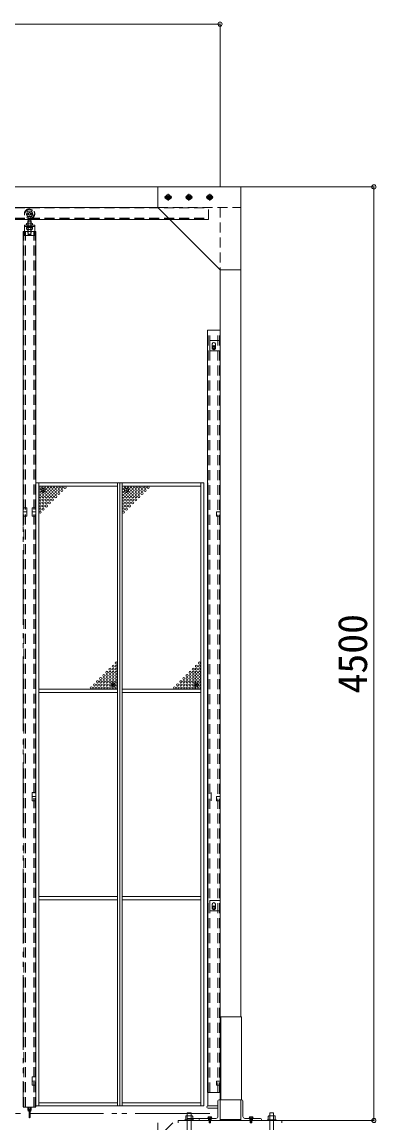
# Model space of a CAD drawing. Units: millimetres, scale not verified. Extents: x -9305 to 9305, y -6415 to 6415.
# Drawn here: x -2166 to -461, y -3684 to 1622 of the extents above; entities that cross this region are included whole.
import ezdxf
from ezdxf.enums import TextEntityAlignment as Align

# ---------------------------------------------------------------- set-up
doc = ezdxf.new("R2010")
doc.units = ezdxf.units.MM
doc.header["$LTSCALE"] = 40
doc.header["$PDMODE"] = 32
doc.header["$PDSIZE"] = 20
for name, pattern in [('CHAIN2', [12, 9, -1, 1, -1]), ('DASHED1', [1.8, 1.2, -0.6]), ('DOUBLE_CHAIN2', [12.8, 9, -1, 0.6, -0.6, 0.6, -1])]:
    doc.linetypes.add(name, pattern=pattern)
for name, color, linetype, lineweight in [('0-0_0', 7, 'Continuous', 9), ('0-4_CYG-63', 7, 'Continuous', 9), ('0-9_ﾒッｼュﾊﾟﾈﾙ用ﾌﾞﾛッｸ', 7, 'Continuous', 9), ('0-C_寸法', 7, 'Continuous', 9)]:
    doc.layers.add(name, color=color, linetype=linetype, lineweight=lineweight)
doc.styles.add('ＭＳ ゴシック', font='')
doc.styles.get('ＭＳ ゴシック').set_extended_font_data('MS Gothic')

msp = doc.modelspace()

# ---------------------------------------------------------------- linework, layer by layer
at = {"layer": '0-0_0'}
for p, q in [((-1112.24, 827.54), (-470.24, 827.54)), ((-471.24, -3672.46), (-471.24, 827.54)), ((-471.24, 823.54), (-471.24, -3668.46)), ((-1050.6, -3672.46), (-470.24, -3672.46))]:
    msp.add_line(p, q, dxfattribs=at)
for p in [(-471.24, 827.54), (-471.24, -3672.46)]:
    msp.add_point(p, dxfattribs=at)
at = {"layer": '0-4_CYG-63'}
for p, q in [((-7612.22, 827.54), (-1112.24, 827.54)), ((-1512.24, 827.54), (-1512.24, 727.54)), ((-1112.24, 827.54), (-1112.24, -3172.46)), ((-1255.9, 788.54), (-1268.6, 788.54)), ((-7212.22, 727.54), (-1512.24, 727.54)), ((-1512.24, 727.54), (-1212.24, 427.54)), ((-7269.22, 670.54), (-1267.24, 670.54)), ((-2155.03, 642.51), (-2105.04, 642.51)), ((-2155.03, 592.52), (-2155.03, 642.51)), ((-2144.06, 651.51), (-2144.06, 643.56)), ((-2119.79, 652.51), (-2140.9, 652.51)), ((-2119.79, 642.56), (-2140.9, 642.56)), ((-2136.24, 664.34), (-2138.04, 662.54)), ((-2122.04, 662.54), (-2138.04, 662.54)), ((-2138.04, 662.54), (-2138.04, 652.51)), ((-2137.13, 651.51), (-2137.13, 643.56)), ((-2136.29, 664.34), (-2136.29, 670.54)), ((-2123.84, 664.34), (-2136.24, 664.34)), ((-2136.04, 652.51), (-2136.04, 664.34)), ((-2124.04, 652.51), (-2124.04, 664.34)), ((-2122.04, 662.54), (-2123.84, 664.34)), ((-2123.79, 664.34), (-2123.79, 670.54)), ((-2123.27, 651.51), (-2123.27, 643.56)), ((-2122.04, 662.54), (-2122.04, 652.51)), ((-2116.34, 651.51), (-2116.34, 643.56)), ((-2105.04, 642.51), (-2105.04, 592.52)), ((-2160.04, -807.42), (-2160.04, 612.51)), ((-2155.03, 612.51), (-2160.03, 612.51)), ((-2105.04, 592.52), (-2155.03, 592.52)), ((-2119.79, 632.51), (-2140.9, 632.51)), ((-2100.04, 612.51), (-2105.04, 612.51)), ((-2100.04, -3607.28), (-2100.04, 612.51)), ((-1212.24, -3672.46), (-1212.24, 427.54)), ((-1212.24, 427.54), (-1112.24, 427.54)), ((-1272.24, 137.54), (-1272.24, -3537.28)), ((-1272.24, 137.54), (-1212.25, 137.54)), ((-1212.25, -3537.28), (-1212.25, 137.54)), ((-1262.24, 87.54), (-1212.24, 87.54)), ((-1262.24, 87.54), (-1262.24, 37.54)), ((-1249.74, 70.54), (-1249.74, 58.03)), ((-1234.74, 70.54), (-1234.74, 58.03)), ((-1212.24, 37.54), (-1262.24, 37.54)), ((-2100.34, -599.48), (-2100.34, -3602.48)), ((-1290.34, -599.48), (-2100.34, -599.48)), ((-2085.34, -3602.48), (-2085.34, -599.48)), ((-1706.34, -614.48), (-2085.34, -614.48)), ((-1706.34, -3602.48), (-1706.34, -599.48)), ((-1695.34, -3602.48), (-1695.34, -599.48)), ((-1684.34, -3602.48), (-1684.34, -599.48)), ((-1305.34, -614.48), (-1684.34, -614.48)), ((-1305.34, -3602.48), (-1305.34, -599.48)), ((-1290.34, -599.48), (-1290.34, -3602.48)), ((-1271.94, -599.48), (-1271.94, -3602.48)), ((-2160.04, -719.48), (-2143.04, -719.48)), ((-2143.04, -739.48), (-2160.04, -739.48)), ((-2143.04, -719.48), (-2143.04, -759.47)), ((-2117.34, -719.48), (-2117.34, -739.48)), ((-2100.34, -719.48), (-2117.34, -719.48)), ((-2117.34, -739.48), (-2100.34, -739.48)), ((-2117.34, -739.48), (-2100.04, -739.48)), ((-2117.34, -759.48), (-2117.34, -739.48)), ((-2143.04, -759.47), (-2159.74, -759.47)), ((-2100.04, -759.48), (-2117.34, -759.48)), ((-1706.34, -1593.48), (-2085.34, -1593.48)), ((-1706.34, -1609.48), (-2085.34, -1609.48)), ((-1305.34, -1593.48), (-1684.34, -1593.48)), ((-1305.34, -1609.48), (-1684.34, -1609.48)), ((-2117.34, -2090.98), (-2117.34, -2110.98)), ((-2100.34, -2090.98), (-2117.34, -2090.98)), ((-2117.34, -2110.98), (-2100.34, -2110.98)), ((-2117.34, -2110.98), (-2100.04, -2110.98)), ((-2117.34, -2130.98), (-2117.34, -2110.98)), ((-1254.94, -2090.98), (-1254.94, -2110.98)), ((-1254.94, -2130.98), (-1254.94, -2110.98)), ((-2100.04, -2130.98), (-2117.34, -2130.98)), ((-1706.34, -2593.48), (-2085.34, -2593.48)), ((-1305.34, -2593.48), (-1684.34, -2593.48)), ((-1706.34, -2609.48), (-2085.34, -2609.48)), ((-1305.34, -2609.48), (-1684.34, -2609.48)), ((-1249.74, -2629.46), (-1249.74, -2641.84)), ((-1234.74, -2629.46), (-1234.74, -2641.84)), ((-1209.04, -3572.46), (-1209.04, -3172.46)), ((-1209.04, -3172.46), (-1109.04, -3172.46)), ((-1109.04, -3172.46), (-1109.04, -3572.46)), ((-2117.34, -3462.48), (-2100.34, -3462.48)), ((-2117.34, -3482.48), (-2117.34, -3462.48)), ((-2100.34, -3482.48), (-2117.34, -3482.48)), ((-2117.34, -3482.48), (-2100.04, -3482.48)), ((-2117.34, -3502.48), (-2117.34, -3482.48)), ((-1229.55, -3482.48), (-1212.25, -3482.48)), ((-1229.55, -3502.48), (-1229.55, -3482.48)), ((-2100.04, -3502.48), (-2117.34, -3502.48)), ((-1272.24, -3537.46), (-1212.25, -3537.46)), ((-1212.25, -3502.48), (-1229.55, -3502.48)), ((-2160.04, -3607.28), (-2160.04, -3557.28)), ((-2160.03, -3607.48), (-2100.04, -3607.48)), ((-2138.54, -3607.48), (-2138.54, -3620.78)), ((-2133.54, -3607.48), (-2133.54, -3620.78)), ((-2126.54, -3607.48), (-2126.54, -3620.78)), ((-2121.54, -3607.48), (-2121.54, -3620.78)), ((-1290.34, -3602.48), (-2100.34, -3602.48)), ((-1706.34, -3587.48), (-2085.34, -3587.48)), ((-1305.34, -3587.48), (-1684.34, -3587.48)), ((-1222.24, -3602.46), (-1270.24, -3602.46)), ((-1222.24, -3577.46), (-1222.24, -3652.46)), ((-1222.24, -3577.46), (-1222.24, -3652.46)), ((-1212.24, -3572.46), (-1217.24, -3572.46)), ((-1115.45, -3572.46), (-1217.24, -3572.46)), ((-1209.04, -3572.46), (-1107.24, -3572.46)), ((-1112.26, -3572.46), (-1107.26, -3572.46)), ((-1112.24, -3672.46), (-1112.24, -3572.46)), ((-1102.26, -3577.46), (-1102.26, -3652.46)), ((-1102.24, -3577.46), (-1102.24, -3652.46)), ((-2132.54, -3621.78), (-2132.54, -3656.77)), ((-2127.54, -3621.78), (-2127.54, -3656.77)), ((-1377.94, -3652.62), (-1377.94, -3668.54)), ((-1346.1, -3650.62), (-1375.95, -3650.62)), ((-1369.98, -4204.76), (-1369.98, -3636.65)), ((-1367.99, -3634.66), (-1354.06, -3634.66)), ((-1352.07, -3636.65), (-1352.07, -3801.81)), ((-1344.11, -3668.54), (-1344.11, -3652.62)), ((-1273.47, -3660.45), (-1273.47, -3662.44)), ((-1249.59, -3660.45), (-1273.47, -3660.45)), ((-1270.24, -3612.46), (-1222.24, -3612.46)), ((-1269.49, -3656.47), (-1269.49, -3660.45)), ((-1255.56, -3654.48), (-1267.5, -3654.48)), ((-1265.51, -3660.45), (-1265.51, -3654.48)), ((-1257.55, -3654.48), (-1257.55, -3660.45)), ((-1253.57, -3660.45), (-1253.57, -3656.47)), ((-1249.59, -3662.44), (-1249.59, -3660.45)), ((-1070.5, -3656.47), (-1070.5, -3660.45)), ((-1056.57, -3654.48), (-1068.51, -3654.48)), ((-1066.52, -3660.45), (-1066.52, -3654.48)), ((-1058.56, -3660.45), (-1058.56, -3654.48)), ((-1054.58, -3660.45), (-1054.58, -3656.47)), ((-979.96, -3652.62), (-979.96, -3668.54)), ((-948.12, -3650.62), (-977.97, -3650.62)), ((-972, -3801.81), (-972, -3636.66)), ((-970, -3634.66), (-956.09, -3634.66)), ((-954.09, -3636.66), (-954.09, -4204.76)), ((-946.13, -3668.54), (-946.13, -3652.62)), ((-1512.25, -3684.08), (-1512.25, -4584.08)), ((-1512.25, -3756), (-1440.33, -3684.08)), ((-915.29, -3672.46), (-1414.75, -3672.46)), ((-1414.75, -3672.46), (-1414.75, -3683.96)), ((-1232.24, -3662.46), (-1367.24, -3662.46)), ((-1312.24, -3667.46), (-1312.24, -3672.46)), ((-1312.24, -3667.46), (-1312.24, -3672.46)), ((-1312.24, -3672.46), (-1012.24, -3672.46)), ((-1232.24, -3662.46), (-1307.24, -3662.46)), ((-1273.47, -3662.44), (-1249.59, -3662.44)), ((-1092.26, -3662.46), (-1017.26, -3662.46)), ((-1092.24, -3662.46), (-1017.24, -3662.46)), ((-1012.26, -3667.46), (-1012.26, -3672.46)), ((-1012.24, -3667.46), (-1012.24, -3672.46)), ((-915.29, -3672.46), (-915.29, -3683.96))]:
    msp.add_line(p, q, dxfattribs=at)
at = {"layer": '0-4_CYG-63', "linetype": 'CHAIN2'}
for p, q in [((-1478.74, 777.54), (-1445.74, 777.54)), ((-1462.24, 794.04), (-1462.24, 761.04)), ((-1378.74, 777.54), (-1345.74, 777.54)), ((-1362.24, 794.04), (-1362.24, 761.04)), ((-1278.74, 777.54), (-1245.74, 777.54)), ((-1262.24, 794.04), (-1262.24, 761.04))]:
    msp.add_line(p, q, dxfattribs=at)
at = {"layer": '0-4_CYG-63', "linetype": 'DASHED1'}
for p, q in [((-7457.22, 725.94), (-1267.24, 725.94)), ((-2118.54, 710.34), (-2141.54, 710.34)), ((-2141.54, 710.34), (-2141.54, 685.34)), ((-2118.54, 710.34), (-2118.54, 685.34)), ((-1512.24, 727.54), (-1112.24, 727.54)), ((-1267.24, 670.54), (-1267.24, 727.54)), ((-1212.24, 727.54), (-1212.24, 427.54)), ((-7457.22, 676.54), (-1267.24, 676.54)), ((-7457.22, 672.14), (-1267.24, 672.14)), ((-2118.54, 685.34), (-2141.54, 685.34)), ((-2138.04, 652.51), (-2138.04, 599.34)), ((-2122.04, 652.51), (-2122.04, 599.34)), ((-1455.24, 670.54), (-1267.24, 670.54)), ((-2157.73, -3607.28), (-2157.73, 612.51)), ((-2150.03, -3607.28), (-2150.03, 612.51)), ((-2110.04, -3607.28), (-2110.04, 612.51)), ((-2102.34, -3607.28), (-2102.34, 612.51)), ((-1269.94, -3537.46), (-1269.94, 137.54)), ((-1262.24, -3537.46), (-1262.24, 137.54)), ((-1222.25, -3537.46), (-1222.25, 137.54)), ((-1214.55, -3537.46), (-1214.55, 137.54))]:
    msp.add_line(p, q, dxfattribs=at)
at = {"layer": '0-4_CYG-63', "linetype": 'DOUBLE_CHAIN2'}
for p, q in [((-2136.29, 670.54), (-2136.29, 685.34)), ((-2136.04, 597.34), (-2136.04, 652.51)), ((-2124.04, 597.34), (-2124.04, 652.51)), ((-2123.79, 670.54), (-2123.79, 685.34)), ((-2160.03, 612.51), (-2160.03, -3607.28)), ((-2105.04, 636.51), (-2155.03, 636.51)), ((-2105.04, 612.51), (-2155.03, 612.51)), ((-2144.06, 623.61), (-2144.06, 631.51)), ((-2116.54, 636.51), (-2143.54, 636.51)), ((-2143.54, 636.51), (-2143.54, 632.51)), ((-2116.54, 632.51), (-2143.54, 632.51)), ((-2119.79, 622.61), (-2140.9, 622.61)), ((-2122.04, 599.34), (-2138.04, 599.34)), ((-2138.04, 599.34), (-2136.04, 597.34)), ((-2137.13, 623.61), (-2137.13, 631.51)), ((-2124.04, 597.34), (-2136.04, 597.34)), ((-2135.04, 636.51), (-2128.94, 632.61)), ((-2130.04, 636.51), (-2123.94, 632.61)), ((-2122.04, 599.34), (-2124.04, 597.34)), ((-2123.27, 623.61), (-2123.27, 631.51)), ((-2116.54, 636.51), (-2116.54, 632.51)), ((-2116.34, 623.61), (-2116.34, 631.51)), ((-1261.53, -3638.89), (-7465.72, -3638.89)), ((-1265.51, -3684.32), (-1265.51, -3660.45)), ((-1257.55, -3660.45), (-1257.55, -3684.32)), ((-1066.52, -3684.32), (-1066.52, -3660.45)), ((-1058.56, -3660.45), (-1058.56, -3684.32)), ((-1267.5, -3662.44), (-1267.5, -3672.39)), ((-1265.51, -3662.44), (-1257.55, -3662.44)), ((-1265.51, -3664.43), (-1257.55, -3662.44)), ((-1265.51, -3666.42), (-1257.55, -3664.43)), ((-1265.51, -3668.41), (-1257.55, -3666.42)), ((-1265.51, -3670.4), (-1257.55, -3668.41)), ((-1265.51, -3672.39), (-1257.55, -3670.4)), ((-1265.51, -3674.38), (-1257.55, -3672.39)), ((-1265.51, -3676.37), (-1257.55, -3674.38)), ((-1265.51, -3678.36), (-1257.55, -3676.37)), ((-1265.51, -3680.35), (-1257.55, -3678.36)), ((-1265.51, -3682.34), (-1257.55, -3680.35)), ((-1255.56, -3662.44), (-1255.56, -3672.39)), ((-1112.24, -3667.96), (-1212.24, -3667.96)), ((-1212.24, -3667.96), (-1112.26, -3667.96)), ((-1068.51, -3662.44), (-1068.51, -3672.39)), ((-1066.52, -3662.44), (-1058.56, -3662.44)), ((-1066.52, -3664.43), (-1058.56, -3662.44)), ((-1066.52, -3666.42), (-1058.56, -3664.43)), ((-1066.52, -3668.41), (-1058.56, -3666.42)), ((-1066.52, -3670.4), (-1058.56, -3668.41)), ((-1066.52, -3672.39), (-1058.56, -3670.4)), ((-1066.52, -3674.38), (-1058.56, -3672.39)), ((-1066.52, -3676.37), (-1058.56, -3674.38)), ((-1066.52, -3678.36), (-1058.56, -3676.37)), ((-1066.52, -3680.35), (-1058.56, -3678.36)), ((-1066.52, -3682.34), (-1058.56, -3680.35)), ((-1056.57, -3662.44), (-1056.57, -3672.39))]:
    msp.add_line(p, q, dxfattribs=at)
at = {"layer": '0-4_CYG-63'}
for points in [[(-1455.9, 788.54), (-1468.6, 788.54), (-1474.95, 777.54), (-1468.6, 766.54), (-1455.9, 766.54), (-1449.54, 777.54)], [(-1355.9, 788.54), (-1368.6, 788.54), (-1374.95, 777.54), (-1368.6, 766.54), (-1355.9, 766.54), (-1349.54, 777.54)], [(-1250.74, 47.64), (-1250.74, 57.45), (-1242.24, 62.36), (-1233.74, 57.45), (-1233.74, 47.64), (-1242.24, 42.73)], [(-1250.74, -2652.23), (-1250.74, -2642.41), (-1242.24, -2637.5), (-1233.74, -2642.41), (-1233.74, -2652.23), (-1242.24, -2657.14)], [(-1074.48, -3662.44), (-1050.6, -3662.44), (-1050.6, -3660.45), (-1074.48, -3660.45)], [(-1381.92, -3668.54), (-1340.13, -3668.54), (-1340.13, -3672.52), (-1381.92, -3672.52)], [(-983.94, -3668.54), (-942.15, -3668.54), (-942.15, -3672.52), (-983.94, -3672.52)]]:
    msp.add_lwpolyline(points, close=True, dxfattribs=at)
for points in [[(-1268.6, 788.54), (-1274.95, 777.54), (-1268.6, 766.54)], [(-1268.6, 766.54), (-1255.9, 766.54), (-1249.54, 777.54), (-1255.9, 788.54)], [(-1212.25, -759.47), (-1229.55, -759.47), (-1229.55, -739.48), (-1212.25, -739.48)], [(-1212.25, -2130.98), (-1229.55, -2130.98), (-1229.55, -2110.98), (-1212.25, -2110.98)], [(-1212.24, -2662.46), (-1262.24, -2662.46), (-1262.24, -2612.46), (-1212.24, -2612.46)]]:
    msp.add_lwpolyline(points, dxfattribs=at)
at = {"layer": '0-4_CYG-63', "linetype": 'DOUBLE_CHAIN2'}
for points in [[(-1257.55, -3684.32), (-1265.51, -3684.32), (-1257.55, -3682.34)], [(-1058.56, -3684.32), (-1066.52, -3684.32), (-1058.56, -3682.34)]]:
    msp.add_lwpolyline(points, dxfattribs=at)
at = {"layer": '0-4_CYG-63'}
for centre, radius in [((-1462.24, 777.54), 11), ((-1462.24, 777.54), 7.5), ((-1462.24, 777.54), 7), ((-1462.24, 777.54), 5.92), ((-1362.24, 777.54), 11), ((-1362.24, 777.54), 7.5), ((-1362.24, 777.54), 7), ((-1362.24, 777.54), 5.92), ((-1262.24, 777.54), 11), ((-1262.24, 777.54), 7.5), ((-1262.24, 777.54), 7), ((-1262.24, 777.54), 5.92), ((-1242.24, 52.54), 8.5), ((-1242.24, 52.54), 5), ((-1242.24, 52.54), 5), ((-1242.24, 52.54), 4.19), ((-1242.24, -2647.32), 8.5), ((-1242.24, -2647.32), 5), ((-1242.24, -2647.32), 5), ((-1242.24, -2647.32), 4.19)]:
    msp.add_circle(centre, radius, dxfattribs=at)
at = {"layer": '0-4_CYG-63', "linetype": 'DASHED1'}
for radius in [25, 22, 14.49, 6.25, 5]:
    msp.add_circle((-2130.04, 697.34), radius, dxfattribs=at)
at = {"layer": '0-4_CYG-63'}
for centre, radius, start, end in [((-1470.24, 777.54), 7.5, 101.415, 258.585), ((-1462.24, 777.54), 12, 126.444, 173.556), ((-1462.24, 777.54), 12, 186.444, 233.556), ((-1462.24, 777.54), 12, 66.444, 113.556), ((-1462.24, 777.54), 12, 246.444, 293.556), ((-1462.24, 777.54), 12, 6.444, 53.556), ((-1462.24, 777.54), 12, 306.444, 353.556), ((-1454.24, 777.54), 7.5, 281.415, 78.585), ((-1370.24, 777.54), 7.5, 101.415, 258.585), ((-1362.24, 777.54), 12, 126.444, 173.556), ((-1362.24, 777.54), 12, 186.444, 233.556), ((-1362.24, 777.54), 12, 66.444, 113.556), ((-1362.24, 777.54), 12, 246.444, 293.556), ((-1362.24, 777.54), 12, 6.444, 53.556), ((-1362.24, 777.54), 12, 306.444, 353.556), ((-1354.24, 777.54), 7.5, 281.415, 78.585), ((-1270.24, 777.54), 7.5, 101.415, 258.585), ((-1262.24, 777.54), 12, 126.444, 173.556), ((-1262.24, 777.54), 12, 186.444, 233.556), ((-1262.24, 777.54), 12, 66.444, 113.556), ((-1262.24, 777.54), 12, 246.444, 293.556), ((-1262.24, 777.54), 12, 6.444, 53.556), ((-1262.24, 777.54), 12, 306.444, 353.556), ((-1254.24, 777.54), 7.5, 281.415, 78.585), ((-2140.59, 646.06), 6.46, 57.58, 122.42), ((-2140.59, 649.02), 6.46, 237.58, 302.42), ((-2130.2, 628.02), 24.49, 73.565, 106.435), ((-2130.2, 667.05), 24.49, 253.565, 286.435), ((-2119.81, 646.01), 6.5, 57.795, 122.205), ((-2119.81, 649.06), 6.5, 237.795, 302.205), ((-1242.24, 70.54), 7.5, 0, 180), ((-1242.24, -2629.46), 7.5, 0, 180), ((-1270.24, -3607.46), 5, 90, 270), ((-1217.24, -3577.46), 5, 90, 180), ((-1217.24, -3577.46), 5, 90, 180), ((-1107.26, -3577.46), 5, 0, 90), ((-1107.24, -3577.46), 5, 0, 90), ((-2130.04, -3620.78), 8.5, 180, 252.895), ((-2130.04, -3620.78), 3.5, 180, 224.415), ((-2130.04, -3621.78), 2.5, 0, 180), ((-2130.04, -3656.77), 2.5, 180, 0), ((-2130.04, -3620.78), 8.5, 287.105, 0), ((-2130.04, -3620.78), 3.5, 315.585, 0), ((-1375.95, -3652.62), 1.99, 90, 180), ((-1367.99, -3636.65), 1.99, 90, 180), ((-1354.06, -3636.65), 1.99, 0, 90), ((-1346.1, -3652.62), 1.99, 0, 90), ((-1267.5, -3656.47), 1.99, 90, 180), ((-1255.56, -3656.47), 1.99, 0, 90), ((-1232.24, -3652.46), 10, 270, 0), ((-1232.24, -3652.46), 10, 270, 0), ((-1092.26, -3652.46), 10, 180, 270), ((-1092.24, -3652.46), 10, 180, 270), ((-1068.51, -3656.47), 1.99, 90, 180), ((-1056.57, -3656.47), 1.99, 0, 90), ((-977.97, -3652.62), 1.99, 90, 180), ((-970, -3636.66), 2, 90, 180), ((-956.09, -3636.66), 2, 0, 90), ((-948.12, -3652.62), 1.99, 0, 90), ((-1367.24, -3667.46), 5, 90, 180), ((-1307.24, -3667.46), 5, 90, 180), ((-1307.24, -3667.46), 5, 90, 180), ((-1017.26, -3667.46), 5, 0, 90), ((-1017.24, -3667.46), 5, 0, 90)]:
    msp.add_arc(centre, radius, start, end, dxfattribs=at)
at = {"layer": '0-4_CYG-63', "linetype": 'DOUBLE_CHAIN2'}
for centre, radius, start, end in [((-2140.59, 626.06), 6.46, 57.58, 122.42), ((-2140.59, 629.06), 6.46, 237.58, 302.42), ((-2130.2, 608.02), 24.49, 73.565, 106.435), ((-2130.2, 647.1), 24.49, 253.565, 286.435), ((-2119.81, 626.01), 6.5, 57.795, 122.205), ((-2119.81, 629.11), 6.5, 237.795, 302.205), ((-1267.5, -3656.47), 1.99, 90, 180), ((-1068.51, -3656.47), 1.99, 90, 180)]:
    msp.add_arc(centre, radius, start, end, dxfattribs=at)
at = {"layer": '0-9_ﾒッｼュﾊﾟﾈﾙ用ﾌﾞﾛッｸ'}
for centre in [(-2079.34, -620.48), (-2079.34, -635.48), (-2064.34, -620.48), (-2064.34, -635.48), (-2049.34, -620.48), (-2049.34, -635.48), (-2034.34, -620.48), (-2034.34, -635.48), (-2019.34, -620.48), (-2019.34, -635.48), (-2004.34, -620.48), (-2004.34, -635.48), (-1989.34, -620.48), (-1989.34, -635.48), (-1974.34, -620.48), (-1974.34, -635.48), (-1959.34, -620.48), (-1678.34, -620.48), (-1678.34, -635.48), (-1663.34, -620.48), (-1663.34, -635.48), (-1648.34, -620.48), (-1648.34, -635.48), (-1633.34, -620.48), (-1633.34, -635.48), (-1618.34, -620.48), (-1618.34, -635.48), (-1603.34, -620.48), (-1603.34, -635.48), (-1588.34, -620.48), (-1588.34, -635.48), (-1573.34, -620.48), (-1573.34, -635.48), (-1558.34, -620.48), (-2079.34, -650.48), (-2079.34, -665.48), (-2079.34, -680.48), (-2064.34, -650.48), (-2064.34, -665.48), (-2064.34, -680.48), (-2049.34, -650.48), (-2049.34, -665.48), (-2049.34, -680.48), (-2034.34, -650.48), (-2034.34, -665.48), (-2034.34, -680.48), (-2019.34, -650.48), (-2019.34, -665.48), (-2019.34, -680.48), (-2004.34, -650.48), (-2004.34, -665.48), (-1989.34, -650.48), (-1678.34, -650.48), (-1678.34, -665.48), (-1678.34, -680.48), (-1663.34, -650.48), (-1663.34, -665.48), (-1663.34, -680.48), (-1648.34, -650.48), (-1648.34, -665.48), (-1648.34, -680.48), (-1633.34, -650.48), (-1633.34, -665.48), (-1633.34, -680.48), (-1618.34, -650.48), (-1618.34, -665.48), (-1618.34, -680.48), (-1603.34, -650.48), (-1603.34, -665.48), (-1588.34, -650.48), (-2079.34, -695.48), (-2079.34, -710.48), (-2079.34, -725.48), (-2079.34, -740.48), (-2064.34, -695.48), (-2064.34, -710.48), (-2064.34, -725.48), (-2049.34, -695.48), (-2049.34, -710.48), (-2034.34, -695.48), (-1678.34, -695.48), (-1678.34, -710.48), (-1678.34, -725.48), (-1678.34, -740.48), (-1663.34, -695.48), (-1663.34, -710.48), (-1663.34, -725.48), (-1648.34, -695.48), (-1648.34, -710.48), (-1633.34, -695.48), (-1727.34, -1482.48), (-1712.34, -1467.48), (-1712.34, -1482.48), (-1326.34, -1482.48), (-1311.34, -1467.48), (-1311.34, -1482.48), (-1787.34, -1542.48), (-1772.34, -1527.48), (-1772.34, -1542.48), (-1757.34, -1512.48), (-1757.34, -1527.48), (-1757.34, -1542.48), (-1742.34, -1497.48), (-1742.34, -1512.48), (-1742.34, -1527.48), (-1742.34, -1542.48), (-1727.34, -1497.48), (-1727.34, -1512.48), (-1727.34, -1527.48), (-1727.34, -1542.48), (-1712.34, -1497.48), (-1712.34, -1512.48), (-1712.34, -1527.48), (-1712.34, -1542.48), (-1386.34, -1542.48), (-1371.34, -1527.48), (-1371.34, -1542.48), (-1356.34, -1512.48), (-1356.34, -1527.48), (-1356.34, -1542.48), (-1341.34, -1497.48), (-1341.34, -1512.48), (-1341.34, -1527.48), (-1341.34, -1542.48), (-1326.34, -1497.48), (-1326.34, -1512.48), (-1326.34, -1527.48), (-1326.34, -1542.48), (-1311.34, -1497.48), (-1311.34, -1512.48), (-1311.34, -1527.48), (-1311.34, -1542.48), (-1832.34, -1587.48), (-1817.34, -1572.48), (-1817.34, -1587.48), (-1802.34, -1557.48), (-1802.34, -1572.48), (-1802.34, -1587.48), (-1787.34, -1557.48), (-1787.34, -1572.48), (-1787.34, -1587.48), (-1772.34, -1557.48), (-1772.34, -1572.48), (-1772.34, -1587.48), (-1757.34, -1557.48), (-1757.34, -1572.48), (-1757.34, -1587.48), (-1742.34, -1557.48), (-1742.34, -1572.48), (-1742.34, -1587.48), (-1727.34, -1557.48), (-1727.34, -1572.48), (-1727.34, -1587.48), (-1712.34, -1557.48), (-1712.34, -1572.48), (-1712.34, -1587.48), (-1431.34, -1587.48), (-1416.34, -1572.48), (-1416.34, -1587.48), (-1401.34, -1557.48), (-1401.34, -1572.48), (-1401.34, -1587.48), (-1386.34, -1557.48), (-1386.34, -1572.48), (-1386.34, -1587.48), (-1371.34, -1557.48), (-1371.34, -1572.48), (-1371.34, -1587.48), (-1356.34, -1557.48), (-1356.34, -1572.48), (-1356.34, -1587.48), (-1341.34, -1557.48), (-1341.34, -1572.48), (-1341.34, -1587.48), (-1326.34, -1557.48), (-1326.34, -1572.48), (-1326.34, -1587.48), (-1311.34, -1557.48), (-1311.34, -1572.48), (-1311.34, -1587.48)]:
    msp.add_circle(centre, 5, dxfattribs=at)
for p in [(-2064.34, -635.48), (-1663.34, -635.48), (-1727.34, -1572.48), (-1326.34, -1572.48)]:
    msp.add_point(p, dxfattribs=at)
at = {"layer": '0-C_寸法'}
for p, q in [((-1212.24, 1612.11), (-7512.22, 1612.11)), ((-7508.22, 1612.11), (-1216.24, 1612.11)), ((-1212.24, 829.54), (-1212.24, 1613.11))]:
    msp.add_line(p, q, dxfattribs=at)
msp.add_point((-1212.24, 1612.11), dxfattribs=at)

# ---------------------------------------------------------------- texts
at = {"layer": '0-0_0', "style": 'ＭＳ ゴシック'}
msp.add_text('4500', height=140.8, rotation=90, dxfattribs=at).set_placement((-461.78, -1614.39), align=Align.BOTTOM_LEFT)

doc.saveas('drawing.dxf')
